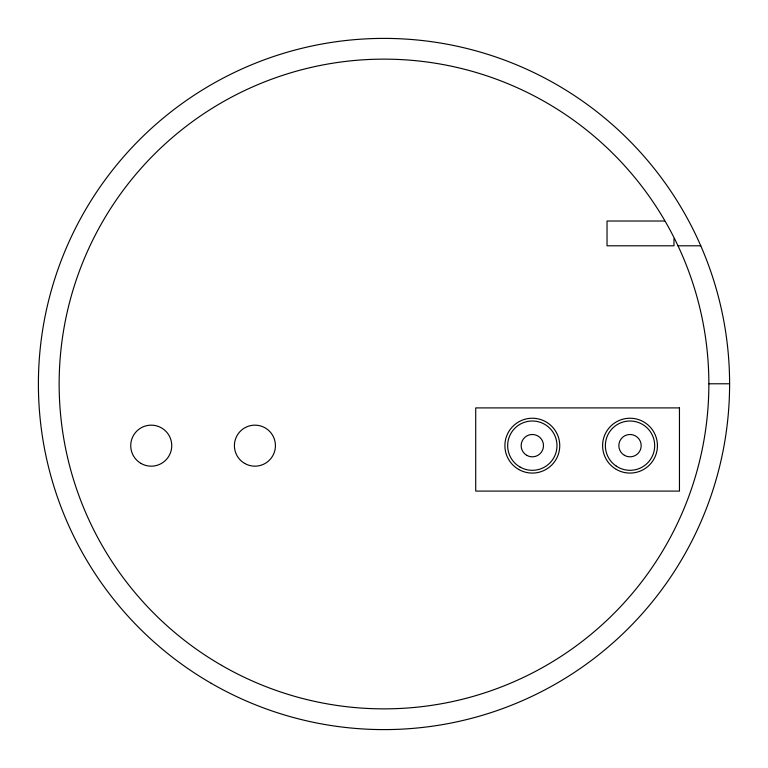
<?xml version="1.0" encoding="UTF-8"?>
<svg xmlns="http://www.w3.org/2000/svg" width="768" height="768" viewBox="0 0 768 768"><rect width="100%" height="100%" fill="white"/><g stroke="black" fill="none" stroke-linecap="round" stroke-linejoin="round"><path stroke-width="1.15" d="M664.426 221.021L607.037 221.021L607.037 245.798L673.987 245.798L673.987 238.723M678 245.798L700.762 245.798M708.864 383.779L729.6 383.779M679.459 407.904L475.718 407.904L475.718 491.098L679.459 491.098L679.459 407.904M616.31 469.402A27.418 27.418 0 0 0 657.437 445.661A27.418 27.418 0 0 0 616.31 421.91A27.418 27.418 0 0 0 616.31 469.402M624.432 455.328A11.165 11.165 0 0 0 641.184 445.661A11.165 11.165 0 0 0 624.432 435.984A11.165 11.165 0 0 0 624.432 455.328M518.611 469.402A27.418 27.418 0 0 0 559.747 445.661A27.418 27.418 0 0 0 518.611 421.91A27.418 27.418 0 0 0 518.611 469.402M526.742 455.328A11.165 11.165 0 0 0 543.494 445.661A11.165 11.165 0 0 0 526.742 435.984A11.165 11.165 0 0 0 526.742 455.328M211.2 683.299A345.6 345.6 0 0 0 729.6 384A345.6 345.6 0 0 0 211.2 84.701A345.6 345.6 0 0 0 211.2 683.299M140.986 463.421A20.506 20.506 0 0 0 171.744 445.661A20.506 20.506 0 0 0 140.986 427.901A20.506 20.506 0 0 0 140.986 463.421M244.666 463.421A20.506 20.506 0 0 0 275.424 445.661A20.506 20.506 0 0 0 244.666 427.901A20.506 20.506 0 0 0 244.666 463.421M221.568 665.338A324.864 324.864 0 0 0 708.864 384A324.864 324.864 0 0 0 221.568 102.662A324.864 324.864 0 0 0 221.568 665.338M616.205 466.08A24.653 24.653 0 0 0 654.614 447.418A24.653 24.653 0 0 0 619.248 423.485A24.653 24.653 0 0 0 616.205 466.08M519.994 467.011A24.653 24.653 0 0 0 556.982 445.661A24.653 24.653 0 0 0 519.994 424.301A24.653 24.653 0 0 0 519.994 467.011"/></g></svg>
